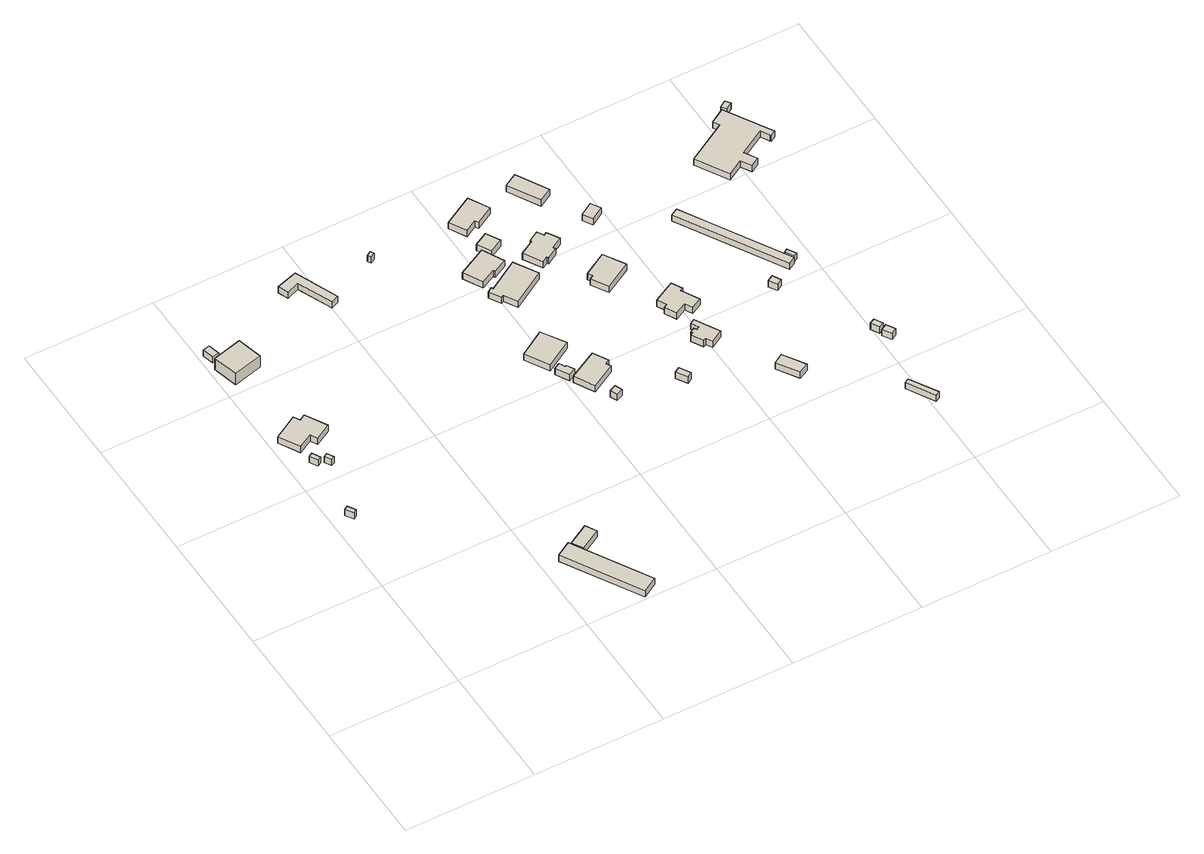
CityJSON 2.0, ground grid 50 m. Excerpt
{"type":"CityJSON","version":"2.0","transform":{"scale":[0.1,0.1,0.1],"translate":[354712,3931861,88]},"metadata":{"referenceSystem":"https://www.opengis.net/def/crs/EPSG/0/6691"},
"CityObjects":{
"building1":{"type":"Building","attributes":{"BuildingIDAttribute.prefecture":"14","BuildingIDAttribute.city":"14153","BuildingDetailAttribute.surveyYear":2015},"geometry":[{"type":"Solid","lod":"1","boundaries":[[[[0,1,2,3]],[[2,4,5,3]],[[1,6,4,2]],[[0,7,6,1]],[[3,5,7,0]],[[4,6,7,5]]]]}]},
"building2":{"type":"Building","attributes":{"BuildingIDAttribute.prefecture":"14","BuildingIDAttribute.city":"14153","BuildingDetailAttribute.surveyYear":2015},"geometry":[{"type":"Solid","lod":"1","boundaries":[[[[8,9,10,11]],[[10,12,13,11]],[[9,14,12,10]],[[8,15,14,9]],[[11,13,15,8]],[[12,14,15,13]]]]}]},
"building3":{"type":"Building","attributes":{"BuildingIDAttribute.prefecture":"14","BuildingIDAttribute.city":"14153","BuildingDetailAttribute.surveyYear":2015},"geometry":[{"type":"Solid","lod":"1","boundaries":[[[[16,17,18,19]],[[18,20,21,19]],[[17,22,20,18]],[[16,23,22,17]],[[19,21,23,16]],[[20,22,23,21]]]]}]},
"building4":{"type":"Building","attributes":{"usage":"411","storeysAboveGround":2,"BuildingIDAttribute.prefecture":"14","BuildingIDAttribute.city":"14153","BuildingDetailAttribute.totalFloorArea":220.5,"BuildingDetailAttribute.buildingFootprintArea":110.25,"BuildingDetailAttribute.buildingStructureType":"601","BuildingDetailAttribute.buildingStructureOrgType":"1","BuildingDetailAttribute.orgUsage":"10","BuildingDetailAttribute.surveyYear":2015},"geometry":[{"type":"Solid","lod":"1","boundaries":[[[[24,25,26,27,28,29,30,31]],[[30,32,33,31]],[[29,34,32,30]],[[28,35,34,29]],[[27,36,35,28]],[[26,37,36,27]],[[25,38,37,26]],[[24,39,38,25]],[[31,33,39,24]],[[32,34,35,36,37,38,39,33]]]]}]},
"building5":{"type":"Building","attributes":{"BuildingIDAttribute.prefecture":"14","BuildingIDAttribute.city":"14153","BuildingDetailAttribute.surveyYear":2015},"geometry":[{"type":"Solid","lod":"1","boundaries":[[[[40,41,42,43]],[[42,44,45,43]],[[41,46,44,42]],[[40,47,46,41]],[[43,45,47,40]],[[44,46,47,45]]]]}]},
"building6":{"type":"Building","attributes":{"usage":"411","measuredHeight":6.7,"storeysAboveGround":2,"BuildingIDAttribute.prefecture":"14","BuildingIDAttribute.city":"14153","BuildingDetailAttribute.totalFloorArea":188.25,"BuildingDetailAttribute.buildingFootprintArea":94.12,"BuildingDetailAttribute.buildingStructureType":"601","BuildingDetailAttribute.buildingStructureOrgType":"1","BuildingDetailAttribute.orgUsage":"10","BuildingDetailAttribute.surveyYear":2015},"geometry":[{"type":"Solid","lod":"1","boundaries":[[[[48,49,50,51]],[[50,52,53,51]],[[49,54,52,50]],[[48,55,54,49]],[[51,53,55,48]],[[52,54,55,53]]]]}]},
"building7":{"type":"Building","attributes":{"usage":"431","storeysAboveGround":1,"BuildingIDAttribute.prefecture":"14","BuildingIDAttribute.city":"14153","BuildingDetailAttribute.totalFloorArea":220.21,"BuildingDetailAttribute.buildingFootprintArea":220.21,"BuildingDetailAttribute.buildingStructureType":"610","BuildingDetailAttribute.buildingStructureOrgType":"2","BuildingDetailAttribute.orgUsage":"143","BuildingDetailAttribute.surveyYear":2015},"geometry":[{"type":"Solid","lod":"1","boundaries":[[[[56,57,58,59]],[[58,60,61,59]],[[57,62,60,58]],[[56,63,62,57]],[[59,61,63,56]],[[60,62,63,61]]]]}]},
"building8":{"type":"Building","attributes":{"BuildingIDAttribute.prefecture":"14","BuildingIDAttribute.city":"14153","BuildingDetailAttribute.surveyYear":2015},"geometry":[{"type":"Solid","lod":"1","boundaries":[[[[64,65,66,67]],[[66,68,69,67]],[[65,70,68,66]],[[64,71,70,65]],[[67,69,71,64]],[[68,70,71,69]]]]}]},
"building9":{"type":"Building","attributes":{"BuildingIDAttribute.prefecture":"14","BuildingIDAttribute.city":"14153","BuildingDetailAttribute.surveyYear":2015},"geometry":[{"type":"Solid","lod":"1","boundaries":[[[[72,73,74,75,76,77]],[[76,78,79,77]],[[75,80,78,76]],[[74,81,80,75]],[[73,82,81,74]],[[72,83,82,73]],[[77,79,83,72]],[[78,80,81,82,83,79]]]]}]},
"building10":{"type":"Building","attributes":{"BuildingIDAttribute.prefecture":"14","BuildingIDAttribute.city":"14153","BuildingDetailAttribute.surveyYear":2015},"geometry":[{"type":"Solid","lod":"1","boundaries":[[[[84,85,86,87]],[[86,88,89,87]],[[85,90,88,86]],[[84,91,90,85]],[[87,89,91,84]],[[88,90,91,89]]]]}]},
"building11":{"type":"Building","attributes":{"BuildingIDAttribute.prefecture":"14","BuildingIDAttribute.city":"14153","BuildingDetailAttribute.surveyYear":2015},"geometry":[{"type":"Solid","lod":"1","boundaries":[[[[92,93,94,95,96,97]],[[96,98,99,97]],[[95,100,98,96]],[[94,101,100,95]],[[93,102,101,94]],[[92,103,102,93]],[[97,99,103,92]],[[98,100,101,102,103,99]]]]}]},
"building12":{"type":"Building","attributes":{"usage":"413","storeysAboveGround":2,"BuildingIDAttribute.prefecture":"14","BuildingIDAttribute.city":"14153","BuildingDetailAttribute.totalFloorArea":198.71,"BuildingDetailAttribute.buildingFootprintArea":99.35,"BuildingDetailAttribute.buildingStructureType":"601","BuildingDetailAttribute.buildingStructureOrgType":"1","BuildingDetailAttribute.orgUsage":"30","BuildingDetailAttribute.surveyYear":2015},"geometry":[{"type":"Solid","lod":"1","boundaries":[[[[104,105,106,107]],[[106,108,109,107]],[[105,110,108,106]],[[104,111,110,105]],[[107,109,111,104]],[[108,110,111,109]]]]}]},
"building13":{"type":"Building","attributes":{"BuildingIDAttribute.prefecture":"14","BuildingIDAttribute.city":"14153","BuildingDetailAttribute.surveyYear":2015},"geometry":[{"type":"Solid","lod":"1","boundaries":[[[[112,113,114,115]],[[114,116,117,115]],[[113,118,116,114]],[[112,119,118,113]],[[115,117,119,112]],[[116,118,119,117]]]]}]},
"building14":{"type":"Building","attributes":{"usage":"411","storeysAboveGround":2,"BuildingIDAttribute.prefecture":"14","BuildingIDAttribute.city":"14153","BuildingDetailAttribute.totalFloorArea":170.39,"BuildingDetailAttribute.buildingFootprintArea":85.19,"BuildingDetailAttribute.buildingStructureType":"601","BuildingDetailAttribute.buildingStructureOrgType":"1","BuildingDetailAttribute.orgUsage":"10","BuildingDetailAttribute.surveyYear":2015},"geometry":[{"type":"Solid","lod":"1","boundaries":[[[[120,121,122,123,124,125]],[[124,126,127,125]],[[123,128,126,124]],[[122,129,128,123]],[[121,130,129,122]],[[120,131,130,121]],[[125,127,131,120]],[[126,128,129,130,131,127]]]]}]},
"building15":{"type":"Building","attributes":{"usage":"411","storeysAboveGround":1,"BuildingIDAttribute.prefecture":"14","BuildingIDAttribute.city":"14153","BuildingDetailAttribute.totalFloorArea":103.36,"BuildingDetailAttribute.buildingFootprintArea":103.36,"BuildingDetailAttribute.buildingStructureType":"601","BuildingDetailAttribute.buildingStructureOrgType":"1","BuildingDetailAttribute.orgUsage":"10","BuildingDetailAttribute.surveyYear":2015},"geometry":[{"type":"Solid","lod":"1","boundaries":[[[[132,133,134,135,136,137]],[[136,138,139,137]],[[135,140,138,136]],[[134,141,140,135]],[[133,142,141,134]],[[132,143,142,133]],[[137,139,143,132]],[[138,140,141,142,143,139]]]]}]},
"building16":{"type":"Building","attributes":{"usage":"411","storeysAboveGround":1,"BuildingIDAttribute.prefecture":"14","BuildingIDAttribute.city":"14153","BuildingDetailAttribute.totalFloorArea":155.53,"BuildingDetailAttribute.buildingFootprintArea":155.53,"BuildingDetailAttribute.buildingStructureType":"601","BuildingDetailAttribute.buildingStructureOrgType":"1","BuildingDetailAttribute.orgUsage":"10","BuildingDetailAttribute.surveyYear":2015},"geometry":[{"type":"Solid","lod":"1","boundaries":[[[[144,145,146,147,148,149,150,151]],[[150,152,153,151]],[[149,154,152,150]],[[148,155,154,149]],[[147,156,155,148]],[[146,157,156,147]],[[145,158,157,146]],[[144,159,158,145]],[[151,153,159,144]],[[152,154,155,156,157,158,159,153]]]]}]},
"building17":{"type":"Building","attributes":{"usage":"411","storeysAboveGround":1,"BuildingIDAttribute.prefecture":"14","BuildingIDAttribute.city":"14153","BuildingDetailAttribute.totalFloorArea":34.46,"BuildingDetailAttribute.buildingFootprintArea":34.46,"BuildingDetailAttribute.buildingStructureType":"610","BuildingDetailAttribute.buildingStructureOrgType":"2","BuildingDetailAttribute.orgUsage":"10","BuildingDetailAttribute.surveyYear":2015},"geometry":[{"type":"Solid","lod":"1","boundaries":[[[[160,161,162,163]],[[162,164,165,163]],[[161,166,164,162]],[[160,167,166,161]],[[163,165,167,160]],[[164,166,167,165]]]]}]},
"building18":{"type":"Building","attributes":{"BuildingIDAttribute.prefecture":"14","BuildingIDAttribute.city":"14153","BuildingDetailAttribute.surveyYear":2015},"geometry":[{"type":"Solid","lod":"1","boundaries":[[[[168,169,170,171]],[[170,172,173,171]],[[169,174,172,170]],[[168,175,174,169]],[[171,173,175,168]],[[172,174,175,173]]]]}]},
"building19":{"type":"Building","attributes":{"usage":"411","storeysAboveGround":2,"BuildingIDAttribute.prefecture":"14","BuildingIDAttribute.city":"14153","BuildingDetailAttribute.totalFloorArea":176.69,"BuildingDetailAttribute.buildingFootprintArea":88.34,"BuildingDetailAttribute.buildingStructureType":"601","BuildingDetailAttribute.buildingStructureOrgType":"1","BuildingDetailAttribute.orgUsage":"10","BuildingDetailAttribute.surveyYear":2015},"geometry":[{"type":"Solid","lod":"1","boundaries":[[[[176,177,178,179,180,181]],[[180,182,183,181]],[[179,184,182,180]],[[178,185,184,179]],[[177,186,185,178]],[[176,187,186,177]],[[181,183,187,176]],[[182,184,185,186,187,183]]]]}]},
"building20":{"type":"Building","attributes":{"usage":"413","storeysAboveGround":2,"BuildingIDAttribute.prefecture":"14","BuildingIDAttribute.city":"14153","BuildingDetailAttribute.totalFloorArea":197.83,"BuildingDetailAttribute.buildingFootprintArea":98.92,"BuildingDetailAttribute.buildingStructureType":"601","BuildingDetailAttribute.buildingStructureOrgType":"1","BuildingDetailAttribute.orgUsage":"30","BuildingDetailAttribute.surveyYear":2015},"geometry":[{"type":"Solid","lod":"1","boundaries":[[[[188,189,190,191,192,193,194,195,196,197,198,199]],[[198,200,201,199]],[[197,202,200,198]],[[196,203,202,197]],[[195,204,203,196]],[[194,205,204,195]],[[193,206,205,194]],[[192,207,206,193]],[[191,208,207,192]],[[190,209,208,191]],[[189,210,209,190]],[[188,211,210,189]],[[199,201,211,188]],[[200,202,203,204,205,206,207,208,209,210,211,201]]]]}]},
"building21":{"type":"Building","attributes":{"usage":"411","storeysAboveGround":2,"BuildingIDAttribute.prefecture":"14","BuildingIDAttribute.city":"14153","BuildingDetailAttribute.totalFloorArea":176.94,"BuildingDetailAttribute.buildingFootprintArea":88.47,"BuildingDetailAttribute.buildingStructureType":"601","BuildingDetailAttribute.buildingStructureOrgType":"1","BuildingDetailAttribute.orgUsage":"10","BuildingDetailAttribute.surveyYear":2015},"geometry":[{"type":"Solid","lod":"1","boundaries":[[[[212,213,214,215,216,217]],[[216,218,219,217]],[[215,220,218,216]],[[214,221,220,215]],[[213,222,221,214]],[[212,223,222,213]],[[217,219,223,212]],[[218,220,221,222,223,219]]]]}]},
"building22":{"type":"Building","attributes":{"usage":"431","storeysAboveGround":1,"BuildingIDAttribute.prefecture":"14","BuildingIDAttribute.city":"14153","BuildingDetailAttribute.totalFloorArea":54.39,"BuildingDetailAttribute.buildingFootprintArea":54.39,"BuildingDetailAttribute.buildingStructureType":"610","BuildingDetailAttribute.buildingStructureOrgType":"2","BuildingDetailAttribute.orgUsage":"143","BuildingDetailAttribute.surveyYear":2015},"geometry":[{"type":"Solid","lod":"1","boundaries":[[[[224,225,226,227,228,229,230,231,232,233,234,235]],[[234,236,237,235]],[[233,238,236,234]],[[232,239,238,233]],[[231,240,239,232]],[[230,241,240,231]],[[229,242,241,230]],[[228,243,242,229]],[[227,244,243,228]],[[226,245,244,227]],[[225,246,245,226]],[[224,247,246,225]],[[235,237,247,224]],[[236,238,239,240,241,242,243,244,245,246,247,237]]]]}]},
"building23":{"type":"Building","attributes":{"usage":"411","storeysAboveGround":1,"BuildingIDAttribute.prefecture":"14","BuildingIDAttribute.city":"14153","BuildingDetailAttribute.totalFloorArea":97.92,"BuildingDetailAttribute.buildingFootprintArea":97.92,"BuildingDetailAttribute.buildingStructureType":"601","BuildingDetailAttribute.buildingStructureOrgType":"1","BuildingDetailAttribute.orgUsage":"10","BuildingDetailAttribute.surveyYear":2015},"geometry":[{"type":"Solid","lod":"1","boundaries":[[[[248,249,250,251,252,253,254,255,256,257]],[[256,258,259,257]],[[255,260,258,256]],[[254,261,260,255]],[[253,262,261,254]],[[252,263,262,253]],[[251,264,263,252]],[[250,265,264,251]],[[249,266,265,250]],[[248,267,266,249]],[[257,259,267,248]],[[258,260,261,262,263,264,265,266,267,259]]]]}]},
"building24":{"type":"Building","attributes":{"BuildingIDAttribute.prefecture":"14","BuildingIDAttribute.city":"14153","BuildingDetailAttribute.surveyYear":2015},"geometry":[{"type":"Solid","lod":"1","boundaries":[[[[268,269,270,271]],[[270,272,273,271]],[[269,274,272,270]],[[268,275,274,269]],[[271,273,275,268]],[[272,274,275,273]]]]}]},
"building25":{"type":"Building","attributes":{"BuildingIDAttribute.prefecture":"14","BuildingIDAttribute.city":"14153","BuildingDetailAttribute.surveyYear":2015},"geometry":[{"type":"Solid","lod":"1","boundaries":[[[[276,277,278,279]],[[278,280,281,279]],[[277,282,280,278]],[[276,283,282,277]],[[279,281,283,276]],[[280,282,283,281]]]]}]},
"building26":{"type":"Building","attributes":{"BuildingIDAttribute.prefecture":"14","BuildingIDAttribute.city":"14153","BuildingDetailAttribute.surveyYear":2015},"geometry":[{"type":"Solid","lod":"1","boundaries":[[[[284,285,286,287]],[[286,288,289,287]],[[285,290,288,286]],[[284,291,290,285]],[[287,289,291,284]],[[288,290,291,289]]]]}]},
"building27":{"type":"Building","attributes":{"BuildingIDAttribute.prefecture":"14","BuildingIDAttribute.city":"14153","BuildingDetailAttribute.surveyYear":2015},"geometry":[{"type":"Solid","lod":"1","boundaries":[[[[292,293,294,295]],[[294,296,297,295]],[[293,298,296,294]],[[292,299,298,293]],[[295,297,299,292]],[[296,298,299,297]]]]}]},
"building28":{"type":"Building","attributes":{"BuildingIDAttribute.prefecture":"14","BuildingIDAttribute.city":"14153","BuildingDetailAttribute.surveyYear":2015},"geometry":[{"type":"Solid","lod":"1","boundaries":[[[[300,301,302,303]],[[302,304,305,303]],[[301,306,304,302]],[[300,307,306,301]],[[303,305,307,300]],[[304,306,307,305]]]]}]},
"building29":{"type":"Building","attributes":{"usage":"422","storeysAboveGround":3,"BuildingIDAttribute.prefecture":"14","BuildingIDAttribute.city":"14153","BuildingDetailAttribute.totalFloorArea":421.66,"BuildingDetailAttribute.buildingFootprintArea":140.55,"BuildingDetailAttribute.buildingStructureType":"610","BuildingDetailAttribute.buildingStructureOrgType":"2","BuildingDetailAttribute.orgUsage":"135","BuildingDetailAttribute.surveyYear":2015},"geometry":[{"type":"Solid","lod":"1","boundaries":[[[[308,309,310,311,312,313]],[[312,314,315,313]],[[311,316,314,312]],[[310,317,316,311]],[[309,318,317,310]],[[308,319,318,309]],[[313,315,319,308]],[[314,316,317,318,319,315]]]]}]},
"building30":{"type":"Building","attributes":{"BuildingIDAttribute.prefecture":"14","BuildingIDAttribute.city":"14153","BuildingDetailAttribute.surveyYear":2015},"geometry":[{"type":"Solid","lod":"1","boundaries":[[[[320,321,322,323]],[[322,324,325,323]],[[321,326,324,322]],[[320,327,326,321]],[[323,325,327,320]],[[324,326,327,325]]]]}]},
"building31":{"type":"Building","attributes":{"BuildingIDAttribute.prefecture":"14","BuildingIDAttribute.city":"14153","BuildingDetailAttribute.surveyYear":2015},"geometry":[{"type":"Solid","lod":"1","boundaries":[[[[328,329,330,331]],[[330,332,333,331]],[[329,334,332,330]],[[328,335,334,329]],[[331,333,335,328]],[[332,334,335,333]]]]}]},
"building32":{"type":"Building","attributes":{"BuildingIDAttribute.prefecture":"14","BuildingIDAttribute.city":"14153","BuildingDetailAttribute.surveyYear":2015},"geometry":[{"type":"Solid","lod":"1","boundaries":[[[[336,337,338,339]],[[338,340,341,339]],[[337,342,340,338]],[[336,343,342,337]],[[339,341,343,336]],[[340,342,343,341]]]]}]},
"building33":{"type":"Building","attributes":{"usage":"422","storeysAboveGround":3,"BuildingIDAttribute.prefecture":"14","BuildingIDAttribute.city":"14153","BuildingDetailAttribute.totalFloorArea":1122.38,"BuildingDetailAttribute.buildingFootprintArea":374.13,"BuildingDetailAttribute.buildingStructureType":"610","BuildingDetailAttribute.buildingStructureOrgType":"2","BuildingDetailAttribute.orgUsage":"135","BuildingDetailAttribute.surveyYear":2015},"geometry":[{"type":"Solid","lod":"1","boundaries":[[[[344,345,346,347,348,349,350,351,352,353,354,355,356]],[[355,357,358,356]],[[354,359,357,355]],[[353,360,359,354]],[[352,361,360,353]],[[351,362,361,352]],[[350,363,362,351]],[[349,364,363,350]],[[348,365,364,349]],[[347,366,365,348]],[[346,367,366,347]],[[345,368,367,346]],[[344,369,368,345]],[[356,358,369,344]],[[357,359,360,361,362,363,364,365,366,367,368,369,358]]]]}]},
"building34":{"type":"Building","attributes":{"BuildingIDAttribute.prefecture":"14","BuildingIDAttribute.city":"14153","BuildingDetailAttribute.surveyYear":2015},"geometry":[{"type":"Solid","lod":"1","boundaries":[[[[370,371,372,373]],[[372,374,375,373]],[[371,376,374,372]],[[370,377,376,371]],[[373,375,377,370]],[[374,376,377,375]]]]}]}
},
"vertices":[
[60,829,26],[78,800,26],[64,791,26],[45,820,26],[64,791,56],[45,820,56],[78,800,56],[60,829,56],
[99,1070,23],[85,1063,23],[68,1092,23],[83,1100,23],[68,1092,53],[83,1100,53],[85,1063,53],[99,1070,53],
[111,1066,23],[125,1074,23],[139,1048,23],[125,1041,23],[139,1048,53],[125,1041,53],[125,1074,53],[111,1066,53],
[116,1278,18],[129,1254,18],[152,1267,18],[197,1186,18],[136,1152,18],[122,1178,18],[69,1148,18],[25,1226,18],[69,1148,48],[25,1226,48],[122,1178,48],[136,1152,48],[197,1186,48],[152,1267,48],[129,1254,48],[116,1278,48],
[46,1649,27],[20,1642,27],[8,1686,27],[35,1693,27],[8,1686,57],[35,1693,57],[20,1642,57],[46,1649,57],
[148,1550,23],[37,1522,23],[13,1617,23],[124,1645,23],[13,1617,78],[124,1645,78],[37,1522,78],[148,1550,78],
[729,9,4],[564,296,4],[621,329,4],[786,42,4],[621,329,34],[786,42,34],[564,296,34],[729,9,34],
[708,368,3],[732,327,3],[653,282,3],[629,323,3],[653,282,33],[629,323,33],[732,327,33],[708,368,33],
[497,1667,13],[442,1799,13],[393,1779,13],[378,1819,13],[458,1844,13],[526,1680,13],[458,1844,43],[526,1680,43],[378,1819,43],[393,1779,43],[442,1799,43],[497,1667,43],
[714,1779,12],[707,1792,12],[724,1802,12],[731,1788,12],[724,1802,42],[731,1788,42],[707,1792,42],[714,1779,42],
[1022,1021,14],[1037,992,14],[1010,978,14],[982,1028,14],[1005,1041,14],[1017,1018,14],[1005,1041,44],[1017,1018,44],[982,1028,44],[1010,978,44],[1037,992,44],[1022,1021,44],
[1025,1199,12],[1078,1111,12],[978,1051,12],[926,1139,12],[978,1051,42],[926,1139,42],[1078,1111,42],[1025,1199,42],
[1089,847,14],[1115,858,14],[1126,831,14],[1101,820,14],[1126,831,44],[1101,820,44],[1115,858,44],[1089,847,44],
[1125,1025,14],[1156,969,14],[1140,960,14],[1150,942,14],[1058,891,14],[1017,966,14],[1058,891,44],[1017,966,44],[1150,942,44],[1140,960,44],[1156,969,44],[1125,1025,44],
[1088,1538,13],[1036,1511,13],[1032,1518,13],[977,1490,13],[939,1562,13],[1047,1618,13],[939,1562,43],[1047,1618,43],[977,1490,43],[1032,1518,43],[1036,1511,43],[1088,1538,43],
[1004,1403,13],[995,1398,13],[969,1442,13],[987,1454,13],[991,1447,13],[1107,1518,13],[1159,1431,13],[1033,1354,13],[1159,1431,43],[1033,1354,43],[1107,1518,43],[991,1447,43],[987,1454,43],[969,1442,43],[995,1398,43],[1004,1403,43],
[1044,1648,14],[1095,1676,14],[1124,1624,14],[1073,1596,14],[1124,1624,44],[1073,1596,44],[1095,1676,44],[1044,1648,44],
[1340,821,14],[1364,780,14],[1344,768,14],[1319,809,14],[1344,768,44],[1319,809,44],[1364,780,44],[1340,821,44],
[1128,1848,10],[1171,1772,10],[1103,1734,10],[1096,1746,10],[1052,1721,10],[1016,1785,10],[1052,1721,40],[1016,1785,40],[1096,1746,40],[1103,1734,40],[1171,1772,40],[1128,1848,40],
[1256,1504,16],[1261,1496,16],[1219,1471,16],[1216,1477,16],[1195,1465,16],[1155,1534,16],[1209,1565,16],[1206,1571,16],[1245,1594,16],[1260,1568,16],[1271,1575,16],[1298,1529,16],[1271,1575,46],[1298,1529,46],[1260,1568,46],[1245,1594,46],[1206,1571,46],[1209,1565,46],[1155,1534,46],[1195,1465,46],[1216,1477,46],[1219,1471,46],[1261,1496,46],[1256,1504,46],
[1290,1317,17],[1304,1326,17],[1294,1343,17],[1381,1394,17],[1428,1314,17],[1327,1255,17],[1428,1314,47],[1327,1255,47],[1381,1394,47],[1294,1343,47],[1304,1326,47],[1290,1317,47],
[1496,865,16],[1483,889,16],[1473,883,16],[1448,927,16],[1460,934,16],[1456,940,16],[1473,949,16],[1479,939,16],[1491,946,16],[1476,973,16],[1493,983,16],[1544,892,16],[1493,983,46],[1544,892,46],[1476,973,46],[1491,946,46],[1479,939,46],[1473,949,46],[1456,940,46],[1460,934,46],[1448,927,46],[1473,883,46],[1483,889,46],[1496,865,46],
[1523,1118,17],[1558,1052,17],[1518,1031,17],[1503,1059,17],[1459,1036,17],[1436,1079,17],[1449,1087,17],[1431,1121,17],[1512,1164,17],[1534,1124,17],[1512,1164,47],[1534,1124,47],[1431,1121,47],[1449,1087,47],[1436,1079,47],[1459,1036,47],[1503,1059,47],[1518,1031,47],[1558,1052,47],[1523,1118,47],
[1711,608,25],[1673,588,25],[1622,668,25],[1659,691,25],[1622,668,55],[1659,691,55],[1673,588,55],[1711,608,55],
[1266,1830,14],[1316,1858,14],[1382,1740,14],[1333,1712,14],[1382,1740,44],[1333,1712,44],[1316,1858,44],[1266,1830,44],
[1484,1573,23],[1434,1544,23],[1413,1580,23],[1462,1610,23],[1413,1580,53],[1462,1610,53],[1434,1544,53],[1484,1573,53],
[2012,272,19],[1953,375,19],[1969,384,19],[2029,281,19],[1969,384,49],[2029,281,49],[1953,375,49],[2012,272,49],
[1833,985,24],[1811,972,24],[1793,1003,24],[1816,1016,24],[1793,1003,54],[1816,1016,54],[1811,972,54],[1833,985,54],
[1893,1030,29],[1667,1421,29],[1694,1436,29],[1754,1333,29],[1819,1220,29],[1920,1046,29],[1819,1220,59],[1920,1046,59],[1754,1333,59],[1694,1436,59],[1667,1421,59],[1893,1030,59],
[2006,633,22],[1989,664,22],[2009,675,22],[2026,644,22],[2009,675,52],[2026,644,52],[1989,664,52],[2006,633,52],
[2049,600,22],[2027,587,22],[2007,620,22],[2030,633,22],[2007,620,52],[2030,633,52],[2027,587,52],[2049,600,52],
[1904,1083,30],[1917,1091,30],[1936,1059,30],[1922,1051,30],[1936,1059,60],[1922,1051,60],[1917,1091,60],[1904,1083,60],
[2136,1563,31],[2133,1568,31],[2115,1599,31],[2017,1542,31],[2044,1496,31],[2011,1476,31],[1987,1516,31],[1928,1482,31],[1858,1602,31],[2012,1691,31],[1998,1715,31],[2054,1748,31],[2156,1574,31],[2054,1748,61],[2156,1574,61],[1998,1715,61],[2012,1691,61],[1858,1602,61],[1928,1482,61],[1987,1516,61],[2011,1476,61],[2044,1496,61],[2017,1542,61],[2115,1599,61],[2133,1568,61],[2136,1563,61],
[2068,1742,31],[2056,1761,31],[2082,1778,31],[2095,1758,31],[2082,1778,61],[2095,1758,61],[2056,1761,61],[2068,1742,61]
]}
